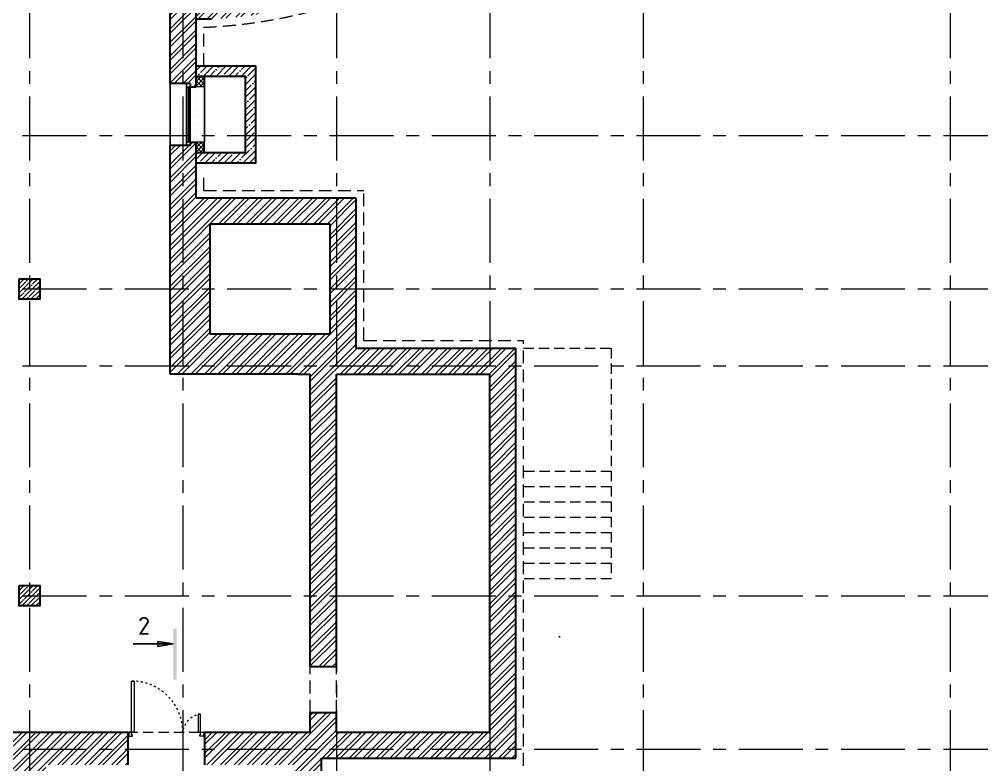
# Model space of a CAD drawing. Header units: millimetres. Extents: x -8417289 to 9420486, y 0 to 166066.
# Drawn here: x -335372 to -316555, y 91296 to 105876 of the extents above; entities that cross this region are included whole.
import ezdxf

# ---------------------------------------------------------------- set-up
doc = ezdxf.new("R2010")
doc.units = ezdxf.units.MM
doc.header["$MEASUREMENT"] = 0
for name, pattern in [('ACAD_ISO03W100', [30, 12, -18]), ('ADSK_Штриховая_ш2 п1', [3, 2, -1]), ('CENTER', [2, 1.25, -0.25, 0.25, -0.25]), ('TRATTEGGIATA', [0.75, 0.5, -0.25])]:
    doc.linetypes.add(name, pattern=pattern)
doc.layers.get('0').update_dxf_attribs({"color": 250, "lineweight": 9})
for name, color, linetype, lineweight in [('1 этаж тонкие линии!', 250, 'Continuous', 0), ('_АР ТЕКСТ', 250, 'Continuous', 25), ('АР штриховка стен', 250, 'Continuous', 9), ('АР_Двери', 175, 'Continuous', 18), ('АР_Колонны', 250, 'Continuous', 30), ('АР_Колонны Штрих', 250, 'Continuous', 5), ('АР_МосжилНии_Стены', 127, 'Continuous', 30), ('АР_Навесной фасад', 147, 'Continuous', 5), ('АР_Оси', 195, 'Continuous', 9), ('АР_Размеры', 175, 'Continuous', 9), ('АР_Разрезы', 175, 'Continuous', 9), ('АР_Сущ Несущая стена', 216, 'Continuous', 30), ('АР_тонкая линия', 250, 'Continuous', 0), ('АР_Штриховка кирпич', 250, 'Continuous', 9), ('АР_Штриховка монолит', 250, 'Continuous', 9), ('СТЕНЫ несущие ЛИДЕР', 7, 'Continuous', 30)]:
    doc.layers.add(name, color=color, linetype=linetype, lineweight=lineweight)
doc.layers.add('25. ЗАЛИВКА ЗОН', color=7, linetype='Continuous', lineweight=0, transparency=0.2)
doc.layers.add('АР_новое окно', color=155, linetype='Continuous')
doc.layers.add('Тонкая', color=7, linetype='Continuous')
doc.styles.add('METRO-STYLE', font='isocpeur.TTF', dxfattribs={"width": 0.9, "oblique": 15})
pattern_1 = [(45, (-1298418.673593336, 164822.7913692372), (-132.5825214724777, 132.5825214724777), []), (45, (-1298330.285245836, 164822.7913692372), (-132.5825214724777, 132.5825214724777), [])]

# ---------------------------------------------------------------- blocks, each defined once
blk = doc.blocks.new('*U246')
at = {"layer": 'АР_новое окно', "lineweight": 20}
for p, q in [((-2.913225216616411e-12, 1209.884958230897), (-70.00000000000293, 1209.884958230897)), ((0, -1.70530256582424e-13), (-70, -1.70530256582424e-13))]:
    blk.add_line(p, q, dxfattribs=at)
at = {"layer": 'АР_новое окно'}
for p, q in [((-70.00000000000293, 1209.884958230897), (-70, -1.70530256582424e-13)), ((-70, -1.70530256582424e-13), (-70.00000000000293, 1209.884958230897)), ((-2.756905814749189e-12, 1139.884958230897), (-70.00000000000276, 1139.884958230911)), ((-35.00000000000276, 1139.884958230897), (-34.99999999981099, 69.99999999999991)), ((-2.913225216616411e-12, 1209.884958230897), (0, 0)), ((-1.56319401867222e-13, 70.00000000001455), (-70.00000000000017, 69.99999999999983))]:
    blk.add_line(p, q, dxfattribs=at)
blk = doc.blocks.new('A$C60573c2e')
at = {"layer": 'АР_Разрезы', "ltscale": 100}
h = blk.add_hatch(color=5, dxfattribs=at)
h.dxf.hatch_style = 1
h.paths.add_polyline_path([(20809.51469834521, -37642.26813281304), (20879.51469834521, -37642.26813281304), (20879.51469834521, -36642.26813281304), (20809.51469834521, -36642.26813281304)])
h.paths.add_polyline_path([(20509.06456565682, -36992.54615576169), (20809.51469834521, -36942.26813281304), (20509.06456565682, -36942.26813281304)])
h.paths.add_polyline_path([(20509.06456565682, -36942.26813281304), (20809.51469834521, -36942.26813281304), (20509.06456565682, -36891.99010986439)])
at = {"layer": 'АР_Разрезы', "color": 5, "lineweight": 25, "ltscale": 100}
for p, q in [((20809.51469834521, -36942.26813281304), (20509.06456565682, -36891.99010986439)), ((20509.06456565682, -36891.99010986439), (20509.06456565682, -36992.54615576169)), ((20509.06456565682, -36992.54615576169), (20809.51469834521, -36942.26813281304))]:
    blk.add_line(p, q, dxfattribs=at)
at = {"layer": 'АР_Разрезы', "color": 5, "lineweight": 25, "ltscale": 100, "elevation": -1.5e-10}
blk.add_lwpolyline([(20809.51469834521, -36942.26813281304), (20025.76469834521, -36942.26813281304)], dxfattribs=at)
at = {"layer": 'АР_Разрезы', "color": 5, "lineweight": 25, "ltscale": 100, "insert": (20359.51469834521, -36412.6741586139), "char_height": 350, "width": 583.3333333333333, "attachment_point": 3, "style": 'METRO-STYLE'}
blk.add_mtext('{\\Q0;\\W1;2}', dxfattribs=at)
blk = doc.blocks.new('A$C3366e2cd')
at = {"layer": '25. ЗАЛИВКА ЗОН', "lineweight": 13, "ltscale": 500}
for points in [[(0, 1501.214290775359), (-163.9216612993623, 1501.214290775359), (-163.9216612993623, 1291.004384935979), (0, 1291.004384935979)], [(0, 1501.214290775359), (-150.5429532021517, 1501.214290775359), (-150.5429532021517, 1291.004384935979), (0, 1291.004384935979)], [(0, 0), (-163.9216612993623, 0), (-163.9216612993623, 210.2099058393796), (0, 210.2099058393796)], [(0, 0), (-150.5429532021517, 0), (-150.5429532021517, 210.2099058393796), (0, 210.2099058393796)]]:
    blk.add_lwpolyline(points, close=True, dxfattribs=at)
blk = doc.blocks.new('A$C997e44c0')
at = {"layer": '1 этаж тонкие линии!', "ltscale": 100, "transparency": 33554559}
h = blk.add_hatch(dxfattribs=at)
h.set_pattern_fill('ANSI37', scale=500, style=0)
h.set_pattern_definition([(45, (297279.5711264503, -127860.6824583526), (-44.19417382415922, 44.19417382415922), []), (135, (297279.5711264503, -127860.6824583526), (-44.19417382415922, -44.19417382415921), [])])
h.paths.add_polyline_path([(210.2099058394087, 150.5429532021517), (212.5, 2.91038304567337e-11), (-5.820766091346741e-11, -2.91038304567337e-11), (0, 150.5429532021517)])
h = blk.add_hatch(dxfattribs=at)
h.set_pattern_fill('ANSI37', scale=500, style=0)
h.set_pattern_definition([(45, (298572.0711264503, -127860.6824583526), (-44.19417382415922, 44.19417382415922), []), (135, (298572.0711264503, -127860.6824583526), (-44.19417382415922, -44.19417382415921), [])])
h.paths.add_polyline_path([(1502.709905839409, 150.5429532021226), (1505, 0), (1292.499999999942, -5.820766091346741e-11), (1292.5, 150.5429532021226)])
at = {"layer": 'АР_Навесной фасад', "ltscale": 100, "rotation": 270}
blk.add_blockref('A$C3366e2cd', (0, 0), dxfattribs=at)
blk = doc.blocks.new('Полуторная_на лестницу')
for points in [[(75.00000000005775, 79.9999999999709), (75.00000000005798, 1079.999999999971), (124.8572721536036, 1079.999999999971), (124.8572721536034, 79.9999999999709)], [(1375.142727846512, 430.0000000000291), (1375.142727846512, 80), (1425.000000000058, 80), (1425.000000000058, 430.0000000000291)]]:
    blk.add_lwpolyline(points, close=True)
for points in [[(5.775291356258094e-11, 0), (5.775291356258094e-11, 80), (20.00000000005775, 80), (20.00000000005775, 0), (5.775291356258094e-11, 0)], [(20.00000000005775, 80), (20.00000000005775, 0), (90.00000000005775, 0), (90.00000000005775, 30), (75.00000000005775, 30), (75.00000000005775, 80), (20.00000000005775, 80)], [(1480.000000000058, 80), (1480.000000000058, 0), (1410.000000000058, 0), (1410.000000000058, 30), (1425.000000000058, 30), (1425.000000000058, 80), (1480.000000000058, 80)], [(1500.000000000058, 0), (1500.000000000058, 80), (1480.000000000058, 80), (1480.000000000058, 0), (1500.000000000058, 0)]]:
    blk.add_lwpolyline(points)
at = {"linetype": 'ACAD_ISO03W100', "ltscale": 3}
for centre, radius, start, end in [((75.00000000005775, 80), 1000, 0, 90), ((1465.395385690272, 39.60461430981795), 392.4797375066257, 95.90754327289797, 174.0924567271067)]:
    blk.add_arc(centre, radius, start, end, dxfattribs=at)
blk = doc.blocks.new('A$Ca06df97f')
at = {"layer": 'АР_Штриховка монолит', "ltscale": 100}
h = blk.add_hatch(dxfattribs=at)
h.set_pattern_fill('ANSI35', color=256, scale=700)
h.set_pattern_definition([(45, (159279.0181640321, -58539.8294711248), (-123.7436867076458, 123.7436867076458), []), (45, (159402.7618505321, -58539.8294711248), (-123.7436867076458, 123.7436867076458), [218.75, -43.75, 0, -43.75])])
h.paths.add_polyline_path([(446.7046930149081, -1231.532065870852), (446.7046930149081, 269.6822249045072), (-511.6935974748922, 269.6822249045654), (-511.6935974748922, 469.6822249045363), (646.7046930149081, 469.6822249044781), (646.7046930149081, -1431.532065870895), (-511.6935974748922, -1431.532065870808), (-511.6935974748922, -1231.532065870764)])
at = {"layer": 'АР_Сущ Несущая стена', "ltscale": 100, "elevation": -1.377733687207539}
for points in [[(-511.6935974748922, 469.6822249044781), (646.7046930149081, 469.6822249044781), (646.7046930149081, -1431.532065870881), (-511.6935974748922, -1431.532065870881)], [(-351.6935974749504, 269.6822249044781), (446.7046930149081, 269.6822249044781), (446.7046930149081, -1231.532065870881), (-351.6935974749504, -1231.532065870881)]]:
    blk.add_lwpolyline(points, dxfattribs=at)
at = {"layer": 'СТЕНЫ несущие ЛИДЕР', "ltscale": 100, "elevation": -1.377733687207539}
blk.add_lwpolyline([(-511.6935974748922, 269.6822249044781), (446.7046930149081, 269.6822249044781), (446.7046930149081, -1231.532065870881), (-511.6935974748922, -1231.532065870881)], dxfattribs=at)

msp = doc.modelspace()

# ---------------------------------------------------------------- hatches: boundary and pattern name
at = {"layer": 'АР_Колонны Штрих', "ltscale": 100}
h = msp.add_hatch(dxfattribs=at)
h.set_pattern_fill('ANSI35', color=256, scale=500)
h.set_pattern_definition([(45, (-1292424.170391682, 140672.1571121852), (-88.38834764831844, 88.38834764831844), []), (45, (-1292335.782044182, 140672.1571121852), (-88.38834764831844, 88.38834764831844), [156.25, -31.25, 0, -31.25])])
h.paths.add_polyline_path([(-334972.0711264507, 100800.6824583525), (-335372.0711264507, 100800.6824583525), (-335372.0711264507, 100400.6824583525), (-334972.0711264507, 100400.6824583525)])
h = msp.add_hatch(dxfattribs=at)
h.set_pattern_fill('ANSI35', color=256, scale=500)
h.set_pattern_definition([(45, (-1292424.170391682, 134672.1571121852), (-88.38834764831844, 88.38834764831844), []), (45, (-1292335.782044182, 134672.1571121852), (-88.38834764831844, 88.38834764831844), [156.25, -31.25, 0, -31.25])])
h.paths.add_polyline_path([(-334972.0711264507, 94800.68245835253), (-335372.0711264507, 94800.68245835253), (-335372.0711264507, 94400.68245835253), (-334972.0711264507, 94400.68245835253)])
at = {"layer": 'АР_Штриховка кирпич', "ltscale": 100}
h = msp.add_hatch(dxfattribs=at)
h.set_pattern_fill('ANSI32', color=256, scale=500)
h.set_pattern_definition(pattern_1)
h.paths.add_polyline_path([(-328782.1922958228, 102375.6824583525), (-329292.1922958228, 101865.6824583525), (-329292.1922958228, 99715.68245835253), (-331012.0361820102, 99715.68245835253), (-331012.0361820101, 98935.68245835259), (-329682.0012375686, 98935.68245835253), (-329682.0012375687, 93215.35490996396), (-329172.0711264507, 93215.35490996396), (-329172.0711264506, 98935.68245835247), (-326172.0711264504, 98935.68245835253), (-326172.0361820101, 97157.1086185961), (-325662.0361820112, 97157.1086185961), (-325662.036182011, 99445.8378912746), (-328782.1922958228, 99445.68245835253)])
h.paths.add_polyline_path([(-329172.0711264506, 106811.5015921848), (-329172.0711264506, 106600.6824583525), (-329460.5545658352, 106575.5444848357), (-329502.718766466, 106702.0333479182)], flags=16)
h.paths.add_polyline_path([(-329123.7855920562, 106828.3533511282), (-329039.4553213065, 106575.370016665), (-329172.0711264506, 106600.6824583525), (-329172.0711264506, 106811.5015921848)], flags=16)
h.paths.add_polyline_path([(-329172.0711264505, 106389.8633245202), (-329377.8847872713, 106322.0236910044), (-329462.2150580211, 106575.0070254675), (-329172.0711264505, 106600.6824583525)], flags=16)
h.paths.add_polyline_path([(-329172.0711264506, 106389.8633245203), (-329172.0711264506, 106600.6824583525), (-329041.1158134926, 106574.8325572968), (-328998.9516128617, 106448.3436942143)], flags=16)
h.paths.add_polyline_path([(-332101.1061155543, 104554.3739539081), (-331912.1922958226, 104554.3739539081), (-331912.1922958226, 103474.4889956772), (-332101.1061155543, 103474.4889956772)], flags=17)
edge = h.paths.add_edge_path()
edge.add_line((-332422.192295823, 104619.3739539081), (-332101.1061155544, 104619.3739539081))
edge.add_line((-332101.1061155544, 104619.3739539081), (-332101.1061155543, 103409.4889956772))
edge.add_line((-332101.1061155543, 103409.4889956772), (-332422.1922958228, 103409.4889956772))
edge.add_line((-332422.1922958228, 103409.4889956772), (-332422.1922958227, 98935.4897598165))
edge.add_line((-332422.1922958227, 98935.4897598165), (-331011.9628120004, 98935.71915412537))
edge.add_line((-331011.9628120004, 98935.71915412537), (-331012.1095520199, 99715.64576257975))
edge.add_line((-331012.1095520199, 99715.64576257975), (-331642.1922958228, 99715.56315136206))
edge.add_line((-331642.1922958228, 99715.56315136206), (-331642.1922958228, 101865.6824583525))
edge.add_line((-331642.1922958228, 101865.6824583525), (-329292.1922958228, 101865.6824583525))
edge.add_line((-329292.1922958228, 101865.6824583525), (-328782.1922958228, 102375.6824583525))
edge.add_line((-328782.1922958228, 102375.6824583525), (-331911.7639104379, 102375.6824583525))
edge.add_line((-331911.7639104379, 102375.6824583525), (-331912.1922958228, 105875.9435017856))
edge.add_line((-331912.1922958228, 105875.9435017856), (-331612.1922957873, 105875.9435017877))
edge.add_arc((-332173.8220975736, 115605.6691985811), 9745.92171983219, 273.3036233390724, 293.0807652531338)
edge.add_arc((-332173.8220975742, 115605.6691985818), 9745.92171983306, 293.0807652531357, 323.7250383778538)
edge.add_line((-324316.7875196856, 109839.3880910588), (-324909.4967909608, 109893.3890281035))
edge.add_arc((-332221.3052866729, 115664.1989910304), 9314.761999438475, 273.74937375992903, 321.7179014208314, ccw=False)
edge.add_line((-331612.1922958228, 106369.3739539164), (-331912.1922956888, 106369.373953908))
edge.add_line((-331912.1922956888, 106369.373953908), (-331912.1922958228, 106600.6824583525))
edge.add_line((-331912.1922958228, 106600.6824583525), (-332422.192295823, 106600.6824583525))
edge.add_line((-332422.192295823, 106600.6824583525), (-332422.192295823, 104619.3739539081))
h = msp.add_hatch(dxfattribs=at)
h.set_pattern_fill('ANSI32', color=256, scale=500)
h.set_pattern_definition(pattern_1)
h.paths.add_polyline_path([(-325662.0371828545, 97215.68245835253), (-326172.0711264502, 97215.68245835253), (-326172.0711264506, 91935.68245835259), (-325662.0371828547, 91935.68245835253)])
h = msp.add_hatch(dxfattribs=at)
h.set_pattern_fill('ANSI32', color=256, scale=500)
h.set_pattern_definition(pattern_1)
h.paths.add_polyline_path([(-329581.1061155544, 89825.7975001217), (-329581.5529442979, 89825.7975001217)])
h.paths.add_polyline_path([(-329581.1061155543, 89899.99999999999), (-329462.1922958228, 89900.00000000001), (-329462.1922958228, 91425.682458353), (-325662.0361820102, 91425.68245835227), (-325662.0361820102, 91935.68245835265), (-326172.0711264504, 91935.68245835215), (-329171.9935213138, 91935.68245835294), (-329172.0924567987, 92315.33758190722), (-329681.9799072215, 92315.33758190722), (-329682.0361820102, 91935.68245835236), (-331750.925555935, 91935.68245835265), (-331750.925555935, 91295.68245835265), (-329972.1922958229, 91295.68245835241), (-329972.192295823, 89830.49999999999), (-329651.1061155543, 89830.50000000001)])
h = msp.add_hatch(dxfattribs=at)
h.set_pattern_fill('ANSI32', color=256, scale=500)
h.set_pattern_definition(pattern_1)
h.paths.add_polyline_path([(-335492.1922958228, 83192.410762534), (-334852.1922958228, 83192.410762534), (-334852.1922958228, 91294.87368184328), (-333250.9255559349, 91296.08684660704), (-333250.9255559349, 91935.27807009779), (-335492.1922958228, 91935.68245835253)])

# ---------------------------------------------------------------- linework, layer by layer
at = {"linetype": 'TRATTEGGIATA', "ltscale": 500}
for p, q in [((-331764.3791704424, 104965.0386201803), (-331764.3791704424, 105718.2214402125)), ((-331764.4556313186, 102525.7749494389), (-331764.3688389762, 102883.824329405)), ((-331764.4556383602, 102525.7459001671), (-328632.3278681907, 102525.6824583525)), ((-328634.4556313187, 99595.77494943894), (-328634.3688389763, 102525.6824890096)), ((-328634.4556313187, 99595.77494943894), (-325512.171754378, 99595.68245835253)), ((-325514.1906427261, 91275.6824310305), (-325514.2127251636, 99595.68248900968)), ((-329682.0361820101, 92315.33758190722), (-329682.0361820101, 93215.35490996396)), ((-329172.0711264506, 92315.33758190722), (-329172.0711264506, 93215.35490996396))]:
    msp.add_line(p, q, dxfattribs=at)
msp.add_arc((-332173.8220975736, 115605.6691985808), 9895.921719831927, 272.3712849375702, 356.8430181081399, dxfattribs=at)
at = {"layer": '_АР ТЕКСТ', "color": 242, "linetype": 'ByBlock', "lineweight": -2, "true_color": 0xcd2027}
msp.add_line((-324821.5417575752, 93796.76668123342), (-324795.5346318437, 93796.76668123342), dxfattribs=at)
at = {"layer": 'АР штриховка стен', "color": 1, "ltscale": 100}
for p, q in [((-332422.1922958228, 103281.238003124), (-332422.1922958228, 98935.68245835253)), ((-332422.1922958228, 98935.68245835253), (-331612.0361820102, 98935.68245835253))]:
    msp.add_line(p, q, dxfattribs=at)
at = {"layer": 'АР_Колонны', "ltscale": 100}
for points in [[(-335372.0711264507, 100800.6824583525), (-334972.0711264507, 100800.6824583525), (-334972.0711264507, 100400.6824583525), (-335372.0711264507, 100400.6824583525)], [(-335372.0711264507, 94800.68245835253), (-334972.0711264507, 94800.68245835253), (-334972.0711264507, 94400.68245835253), (-335372.0711264507, 94400.68245835253)]]:
    msp.add_lwpolyline(points, close=True, dxfattribs=at)
at = {"layer": 'АР_МосжилНии_Стены', "ltscale": 100}
for p, q in [((-332422.1922958228, 104619.3739539081), (-332422.1922958228, 106600.6824583525)), ((-331912.1922958227, 104554.3739539081), (-331912.1922958228, 106600.6824583525)), ((-332031.1061155545, 104619.3739539081), (-332422.1922958228, 104619.3739539081)), ((-332031.1061155545, 104619.3739539081), (-332031.1061155545, 104554.3739539081)), ((-332031.1061155545, 104554.3739539081), (-331912.1922958227, 104554.3739539081)), ((-332422.1922958228, 98935.68245835259), (-332422.1922958228, 103409.4889956772)), ((-332031.1061155543, 103409.4889956772), (-332422.1922958227, 103409.4889956772)), ((-332031.1061155543, 103474.4889956772), (-332031.1061155543, 103409.4889956772)), ((-332031.1061155545, 103474.4889956772), (-331912.1922958227, 103474.4889956772)), ((-331912.1922958228, 102375.6824583525), (-331912.1922958227, 103474.4889956772)), ((-328782.1922958228, 102375.6824583525), (-331912.1922958228, 102375.6824583525)), ((-328782.1922958228, 99445.68245835253), (-328782.1922958228, 102375.6824583525)), ((-331642.1922958228, 99715.68245835253), (-331642.1922958228, 101865.6824583525)), ((-329292.1922958228, 101865.6824583525), (-331642.1922958228, 101865.6824583525)), ((-329292.1922958228, 99715.68245835253), (-329292.1922958228, 101865.6824583525)), ((-329901.0361820101, 99715.68245835253), (-331642.1922958228, 99715.68245835253)), ((-329292.1922958228, 99715.68245835253), (-329912.0361820102, 99715.68245835253)), ((-328782.1922958228, 99445.68245835253), (-325662.0361820101, 99445.68245835253)), ((-325662.0361820101, 91425.68245835253), (-325662.0361820101, 99445.68245835253)), ((-329912.0361820101, 98935.68245835253), (-332422.1922958228, 98935.68245835253)), ((-329912.0361820101, 98935.68245835253), (-329682.0012375686, 98935.68245835253)), ((-329172.0711264506, 98935.68245835253), (-326172.0361820101, 98935.68245835253)), ((-326172.0361820101, 97065.59290120576), (-326172.0361820101, 98935.68245835253)), ((-326172.0711264504, 91935.68245835256), (-326172.0361820101, 97215.68245835253)), ((-329682.0012375686, 93215.35490996396), (-329172.0012375686, 93215.35490996396)), ((-329682.0361820101, 92315.33758190722), (-329172.0361820101, 92315.33758190722)), ((-329682.0361820102, 91935.68245835253), (-329682.0361820101, 92315.33758190722)), ((-329172.0361820102, 91935.68245835253), (-329172.0361820101, 92315.33758190722)), ((-335492.1922958228, 91935.68245835253), (-333250.9255559349, 91935.68245835247)), ((-333250.9255559349, 91935.68245835241), (-333250.9255559349, 91295.68245835241)), ((-331750.925555935, 91935.6824583525, 1.083579095570465), (-329682.0361820102, 91935.6824583525)), ((-331750.925555935, 91935.68245835259, 1.083579095570465), (-331750.9255559349, 91295.68245835259, 1.083579095570465)), ((-329172.0361820102, 91935.68245835253), (-326172.0361820102, 91935.68245835256)), ((-329462.1922958228, 89760.79750012167), (-329462.1922958228, 91425.68245835253)), ((-329462.1922958228, 91425.6824583525), (-325662.0361820102, 91425.68245835253))]:
    msp.add_line(p, q, dxfattribs=at)
for points in [[(-331612.1922958228, 105875.9435017856), (-331912.1922958228, 105875.9435017856)], [(-329682.0012375686, 93215.35490996396), (-329682.0012375686, 98935.68245835253)], [(-329172.0711264506, 93215.35490996396), (-329172.0711264506, 98935.68245835253)]]:
    msp.add_lwpolyline(points, dxfattribs=at)
at = {"layer": 'АР_новое окно'}
for p, q in [((-332422.1922958228, 104619.3739539081), (-332422.1922958227, 103409.4889956772)), ((-331748.2706345234, 103474.9437561101), (-331748.2706345234, 104554.828714341))]:
    msp.add_line(p, q, dxfattribs=at)
at = {"layer": 'АР_Оси', "linetype": 'CENTER', "ltscale": 1000}
for p, q in [((-335172.0711264507, 134363.1513644526), (-335172.0711264507, 78630.80280076223)), ((-332172.0711264507, 134363.1513644527), (-332172.0711264507, 78630.80280076223)), ((-329172.0711264506, 134363.1513644526), (-329172.0711264506, 78630.80280076223)), ((-326172.0711264504, 134363.1513644527), (-326172.0711264504, 78630.80280076223)), ((-323172.0711264503, 134363.1513644526), (-323172.0711264503, 78630.80280076223)), ((-317172.0711264502, 134363.1513644526), (-317172.0711264502, 78630.80280076223)), ((-359305.7650579242, 103600.6824583525), (-276127.363003205, 103600.6824583525)), ((-359305.7650579242, 100600.6824583525), (-276127.363003205, 100600.6824583525)), ((-359305.7650579242, 99100.68245835253), (-276127.363003205, 99100.68245835247)), ((-359305.7650579242, 94600.68245835253), (-276127.363003205, 94600.68245835247)), ((-359305.7650579242, 91600.68245835253), (-276127.363003205, 91600.68245835247))]:
    msp.add_line(p, q, dxfattribs=at)
at = {"layer": 'АР_тонкая линия', "linetype": 'ADSK_Штриховая_ш2 п1', "ltscale": 100}
for p, q in [((-325514.2107295851, 99440.61873661116), (-323800.2200961895, 99440.62295326231)), ((-323800.2200961895, 99440.62291265036), (-323800.2200961895, 94930.74555339212)), ((-323800.2205976389, 97030.74555339217), (-325514.1996346808, 97030.74555339217)), ((-323800.2206600631, 96730.74555339212), (-325514.2006355253, 96730.74555339212)), ((-323800.2207224874, 96430.74555339212), (-325514.2006355253, 96430.74555339212)), ((-323800.2207849117, 96130.74555339212), (-325514.2006355253, 96130.74555339212)), ((-323800.2208473359, 95830.74555339212), (-325514.2006355253, 95830.74555339212)), ((-323800.2209097602, 95530.74555339212), (-325514.2006355253, 95530.74555339212)), ((-323800.2209721844, 95230.74555339212), (-325514.2006355253, 95230.74555339212)), ((-323800.2210346087, 94930.74555339212), (-325514.2006355253, 94930.74555339212)), ((-333250.9255559349, 91935.68245835241), (-331750.925555935, 91935.6824583525, 1.083579095570465))]:
    msp.add_line(p, q, dxfattribs=at)
at = {"layer": 'СТЕНЫ несущие ЛИДЕР', "ltscale": 100}
msp.add_lwpolyline([(-331912.1922958226, 104765.0386201803), (-330953.7940053328, 104765.0386201803), (-330953.7940053328, 103263.824329405), (-331912.1922958226, 103263.824329405)], dxfattribs=at)

# ---------------------------------------------------------------- block references
at = {"layer": '25. ЗАЛИВКА ЗОН', "lineweight": 13, "ltscale": 500}
for name, p, rotation in [('A$C997e44c0', (-331912.886370865, 104765.0386201803), 270), ('A$C3366e2cd', (-331912.1922958227, 104765.0386201803), 180)]:
    msp.add_blockref(name, p, dxfattribs=dict(at, rotation=rotation))
at = {"layer": 'АР_Двери'}
msp.add_blockref('Полуторная_на лестницу', (-333250.9255559349, 91853.0930104649), dxfattribs=at)
at = {"layer": 'АР_новое окно', "xscale": -1}
msp.add_blockref('*U246', (-332101.1061155543, 103409.4889956772), dxfattribs=at)
at = {"layer": 'АР_Размеры', "lineweight": 13, "ltscale": 500}
msp.add_blockref('A$Ca06df97f', (-331400.4986983477, 104495.3563952759, 1.377733687207539), dxfattribs=at)
at = {"layer": 'Тонкая', "color": 31, "ltscale": 100, "true_color": 0xfecc66}
for p in [(-353172.0711264506, 130600.6824583525), (-353172.0711264506, 130600.6824583526)]:
    msp.add_blockref('A$C60573c2e', p, dxfattribs=at)

doc.saveas('drawing.dxf')
